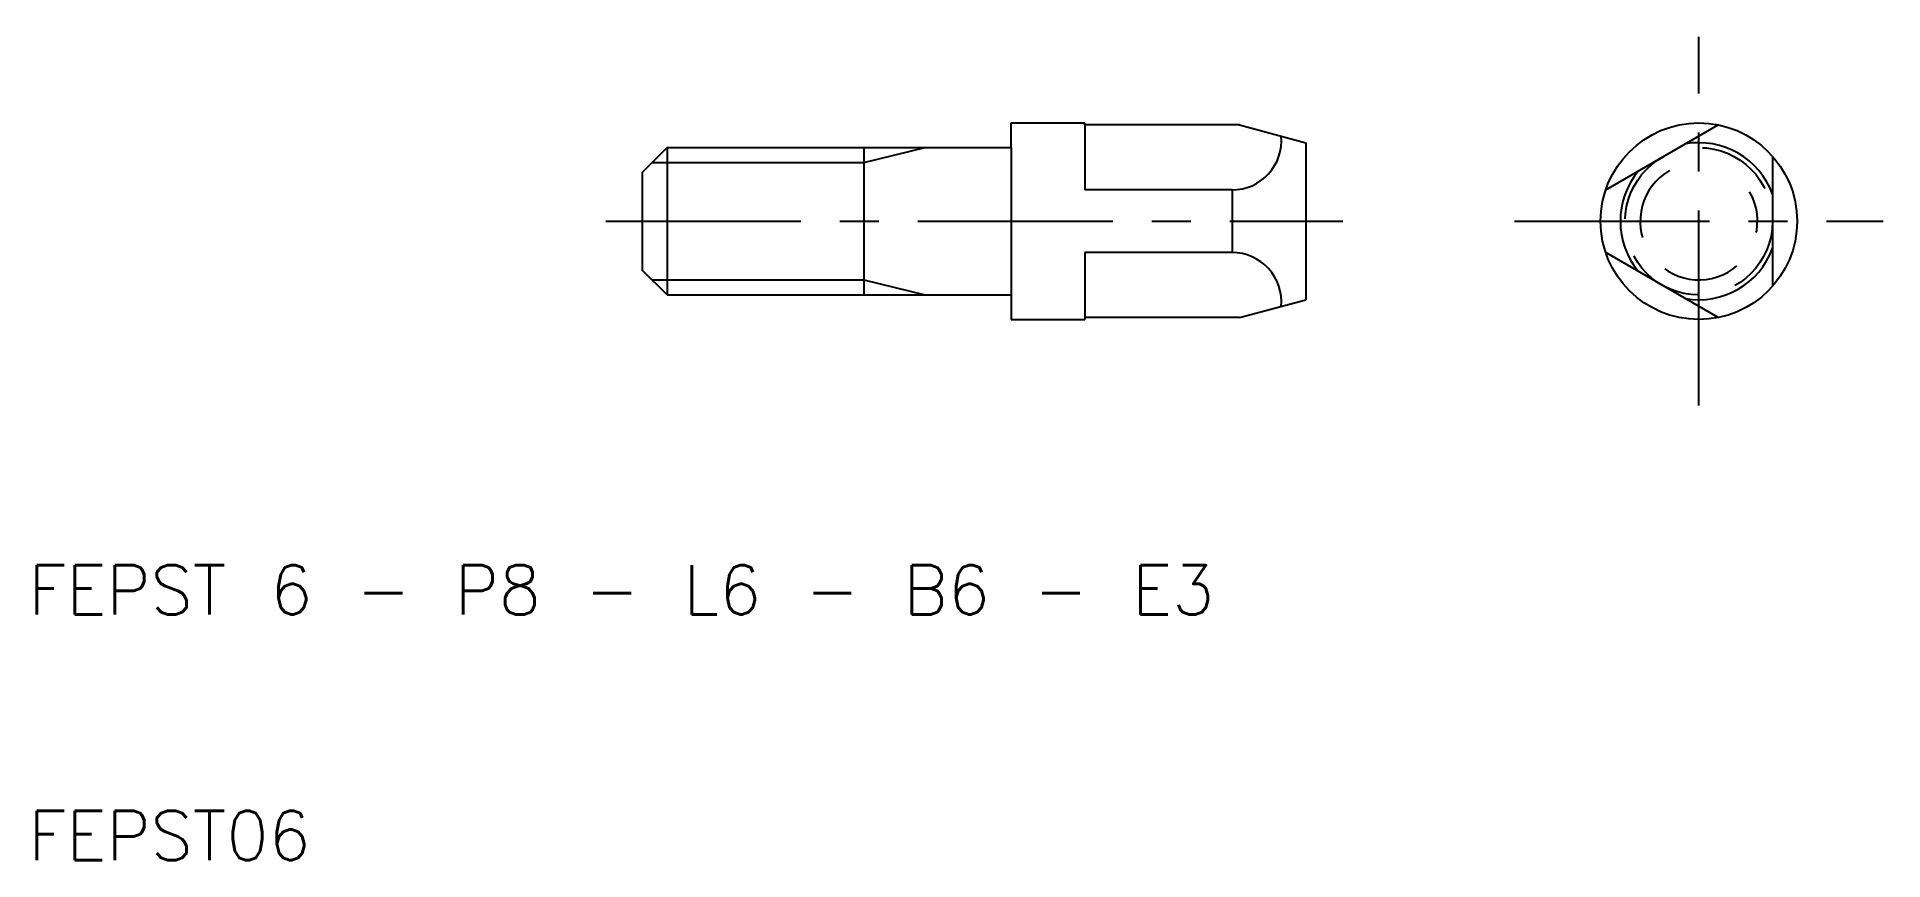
# Model space of a CAD drawing. Extents: x 10.3 to 85.5, y 10 to 43.5.
import ezdxf

# ---------------------------------------------------------------- set-up
doc = ezdxf.new("R2010")
doc.units = 0
doc.header["$LTSCALE"] = 0.25
doc.linetypes.add('CENTER', pattern=[50.8, 31.75, -6.35, 6.35, -6.35])
doc.linetypes.add('DASHED', pattern=[19.05, 12.7, -6.35])
doc.layers.get('0').update_dxf_attribs({"linetype": 'CONTINUOUS'})
doc.layers.add('CENTER', color=1, linetype='CENTER')
doc.styles.get("Standard").update_dxf_attribs({"font": 'txt.shx'})

msp = doc.modelspace()

# ---------------------------------------------------------------- linework, layer by layer
for p, q in [((50, 39), (50, 40)), ((50, 40), (53, 40)), ((53, 39.920952), (53, 40)), ((53, 39.920952), (53, 37.275201)), ((59.295012, 39.920952), (53, 39.920952)), ((59.295012, 39.920952), (62, 39.196152)), ((74.208712, 37.275201), (78.791288, 39.920952)), ((62, 39.196152), (62, 32.803848)), ((36, 39), (35, 38)), ((36, 39), (36, 33)), ((36, 39), (50, 39)), ((44, 39), (44, 33)), ((50, 39), (50, 33)), ((81, 38.645751), (81, 33.354249)), ((35, 34), (35, 38)), ((59, 37.275201), (53, 37.275201)), ((59, 37.275201), (59, 34.724799)), ((59, 34.724799), (53, 34.724799)), ((53, 34.724799), (53, 32.079048)), ((78.791288, 32.079048), (74.208712, 34.724799)), ((36, 33), (35, 34)), ((36, 33), (50, 33)), ((50, 33), (50, 32)), ((59.295012, 32.079048), (62, 32.803848)), ((50, 32), (53, 32)), ((53, 32.079048), (53, 32)), ((59.295012, 32.079048), (53, 32.079048))]:
    msp.add_line(p, q)
at = {"color": 3}
for p, q in [((35.3865, 38.3865), (44, 38.3865)), ((44, 38.3865), (46.5, 39)), ((35.3865, 33.6135), (44, 33.6135)), ((44, 33.6135), (46.5, 33))]:
    msp.add_line(p, q, dxfattribs=at)
msp.add_circle((78, 36), 4)
at = {"color": 3, "linetype": 'DASHED'}
msp.add_circle((78, 36), 3, dxfattribs=at)
for centre, radius, start, end in [((59, 39.283352), 2.008151, 270, 5.164078), ((78, 36), 3.196152, 20.177495, 99.822505), ((78, 36), 3.196152, 140.177495, 219.822505), ((59, 32.716648), 2.008151, 354.835922, 90), ((78, 36), 3.196152, 260.177495, 339.822505)]:
    msp.add_arc(centre, radius, start, end)
msp.add_arc((78, 36), 2.3865, 120, 30, dxfattribs=at)
at = {"layer": 'CENTER'}
for p, q in [((78, 28.5), (78, 43.5)), ((33.5, 36), (63.5, 36)), ((70.5, 36), (85.5, 36))]:
    msp.add_line(p, q, dxfattribs=at)

# ---------------------------------------------------------------- texts
for s, p in [('FEPST 6 - P8 - L6 - B6 - E3', (10, 20)), ('FEPST06', (10, 10))]:
    msp.add_text(s, height=2).set_placement(p)

doc.saveas('drawing.dxf')
